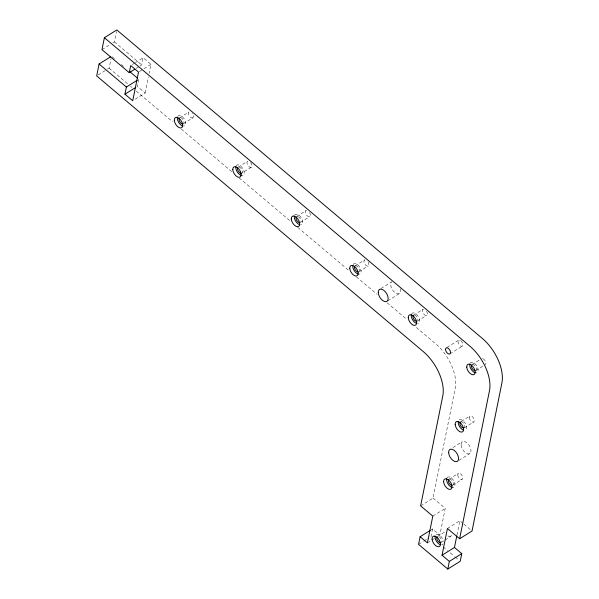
<?xml version="1.0" encoding="UTF-8"?>
<svg xmlns="http://www.w3.org/2000/svg" width="599" height="599" viewBox="0 0 599 599"><rect width="100%" height="100%" fill="white"/><g stroke="black" fill="none" stroke-linecap="round" stroke-linejoin="round"><path stroke-width="0.45" stroke-dasharray="3 2.25" d="M107.55 69.14L109.108 68.166L110.995 58.784M112.852 42.866L114.402 41.893L116.468 31.657M138.811 79.263L137.366 86.428L145.16 93.01L134.288 99.801M140.144 65.897L141.693 64.932L143.139 57.759L150.941 64.34L149.136 73.303M145.16 93.01L148.41 76.882M420.625 505.863L433.055 498.091L455.21 388.219A35.139 19.385 58 0 0 435.653 343.766L414.935 326.275M433.055 498.091L445.237 508.379L439.846 535.132L432.53 528.962L430.995 536.599L427.888 538.546M456.985 534.982L459.86 520.718L463.244 523.571M101.972 49.665L109.744 44.805M98.229 74.965L106.772 69.626M132.267 64.557L134.595 63.105M135.374 62.618L143.139 57.759M136.258 68.323L139.365 66.384M139.29 71.625L143.176 69.199M143.947 68.713L150.941 64.34M179.625 117.801L189.074 111.901M183.361 123.753L192.811 117.846A3.512 1.939 58 0 0 192.039 113.099M238.11 167.158L247.559 161.258M250.524 162.456A3.512 1.939 58 0 1 251.295 167.211L241.854 173.111A3.512 1.939 58 0 0 241.846 169.495A3.512 1.939 58 0 0 238.597 166.994M296.602 216.524L306.044 210.616M300.339 222.469L309.78 216.568M355.087 265.881L364.529 259.981M358.823 271.834L368.273 265.926M381.031 288.478L391.903 281.68M387.733 300.87L399.383 293.585M413.572 315.239L423.021 309.339M417.308 321.191L426.758 315.291M446.944 347.465L458.594 340.18M449.909 353.897L462.331 346.132M472.057 364.604L479.934 359.685M475.801 370.556L482.884 366.124M461.29 421.434L469.945 416.028M464.24 427.881L473.682 421.973M452.979 447.543L462.293 441.71M458.901 460.414L469.773 453.615M448.943 479.252L458.385 473.352M452.679 485.205L462.129 479.305M432.807 516.143L445.237 508.379M430.981 529.928L432.53 528.962M418.566 544.371L423.223 541.459M424.002 540.972L427.109 539.033M447.431 528.483L459.86 520.718M427.416 542.896L431.302 540.47M432.074 539.984L434.41 538.523M437.382 536.584L445.252 531.665M441.119 542.537L444.271 540.568M445.057 540.073L450.568 536.629A3.512 1.939 58 0 0 450.762 533.417M114.402 41.893L141.693 64.932M112.215 56.815L115.015 59.181M121.312 64.497L124.809 67.447M109.108 68.166L127.684 83.845M130.545 86.256L131.975 87.469M136.258 91.085L172.699 121.837M181.272 129.077L232.008 171.891M239.151 177.925L290.605 221.345M297.748 227.373L349.195 270.793M356.338 276.828L377.063 294.311M387.066 302.757L407.073 319.641M463.926 524.147L472.042 530.999M443.118 546.835L447.401 550.444M450.253 552.855L454.529 556.464M455.24 557.07L458.812 560.08M460.945 340.771A3.512 1.939 58 0 1 462.465 346.027A3.512 1.939 58 0 1 458.287 343.115A3.512 1.939 58 0 1 460.302 340.314M400.349 288.808A7.031 3.879 58 0 1 395.325 292.904A7.031 3.879 58 0 1 391.184 282.421M447.019 477.8A5.975 3.295 58 0 1 453.593 480.465A5.975 3.295 58 0 1 453.158 487.579M449.43 479.088A3.512 1.939 58 0 1 452.447 481.192A3.512 1.939 58 0 1 453.039 484.838M470.14 363.151A5.975 3.295 58 0 1 476.707 365.809A5.975 3.295 58 0 1 476.28 372.922M472.544 364.432A3.512 1.939 58 0 1 475.561 366.536A3.512 1.939 58 0 1 476.16 370.182M294.678 215.071A5.975 3.295 58 0 1 301.252 217.729A5.975 3.295 58 0 1 300.818 224.842M297.089 216.351A3.512 1.939 58 0 1 297.666 216.396M298.302 216.658A3.512 1.939 58 0 1 300.908 221.555M436.072 534.503A5.975 3.295 58 0 1 443.245 540.553M443.043 543.989A5.975 3.295 58 0 1 441.605 544.903M439.089 536.719A3.512 1.939 58 0 1 441.688 541.616M459.193 419.847A5.975 3.295 58 0 1 465.543 423.815A5.975 3.295 58 0 1 464.719 430.247M460.99 421.763A3.512 1.939 58 0 1 464.008 423.867A3.512 1.939 58 0 1 464.599 427.506M353.163 264.429A5.975 3.295 58 0 1 359.737 267.087A5.975 3.295 58 0 1 359.303 274.2M355.574 265.716A3.512 1.939 58 0 1 358.329 267.439A3.512 1.939 58 0 1 359.393 270.913M177.708 116.348A5.975 3.295 58 0 1 184.275 119.006A5.975 3.295 58 0 1 183.848 126.119M180.696 117.681A3.512 1.939 58 0 1 183.361 120.137A3.512 1.939 58 0 1 183.728 123.379M236.193 165.706A5.975 3.295 58 0 1 242.76 168.371A5.975 3.295 58 0 1 242.333 175.477M411.655 313.786A5.975 3.295 58 0 1 418.222 316.452A5.975 3.295 58 0 1 417.795 323.557M414.643 315.119A3.512 1.939 58 0 1 417.877 320.278M426.525 311.27A3.512 1.939 58 0 1 426.271 315.456A3.512 1.939 58 0 1 422.535 311.727A3.512 1.939 58 0 1 424.721 309.473M192.811 117.846A3.512 1.939 58 0 1 188.88 115.105A3.512 1.939 58 0 1 190.138 111.773M368.033 261.913A3.512 1.939 58 0 1 368.123 266.008A3.512 1.939 58 0 1 364.469 263.463A3.512 1.939 58 0 1 365.016 259.809M450.568 536.629A3.512 1.939 58 0 1 447.603 535.431M481.993 358.531A3.512 1.939 58 0 1 482.569 358.576M483.206 358.831A3.512 1.939 58 0 1 485.602 361.848A3.512 1.939 58 0 1 485.242 364.649M309.548 212.555A3.512 1.939 58 0 1 309.473 216.703A3.512 1.939 58 0 1 305.737 213.551A3.512 1.939 58 0 1 307.115 210.496M251.295 167.211A3.512 1.939 58 0 1 247.365 164.47A3.512 1.939 58 0 1 248.622 161.138M461.08 444.93A7.031 3.879 58 0 0 468.8 453.952A7.031 3.879 58 0 0 468.231 444.114A7.031 3.879 58 0 0 461.08 444.93M457.778 474.962A3.512 1.939 58 0 0 461.642 479.47A3.512 1.939 58 0 0 461.35 474.55A3.512 1.939 58 0 0 457.778 474.962M469.339 417.63A3.512 1.939 58 0 0 473.195 422.145A3.512 1.939 58 0 0 472.911 417.226A3.512 1.939 58 0 0 469.339 417.63"/><path stroke-width="0.9" d="M110.74 56.71L99.082 63.996L96.679 75.938L423.231 351.531A35.139 19.385 58 0 1 442.781 395.984L420.625 505.863L432.807 516.143L427.416 542.896L420.109 536.726L430.202 530.414M420.109 536.726L418.566 544.371L447.805 569.05L449.347 561.405L442.04 555.236L447.431 528.483L459.62 538.771L472.042 530.999L501.91 382.903A35.139 19.385 58 0 0 482.352 338.45L116.812 29.95L104.383 37.715L101.972 49.665L129.272 72.696L134.708 69.297M129.272 72.696L130.717 65.531L138.511 72.112L132.731 100.774L124.936 94.193L126.382 87.027L137.253 80.229M442.04 555.236L454.469 547.471L456.805 535.873M459.62 538.771L489.48 390.675A35.139 19.385 58 0 0 469.923 346.222L104.383 37.715M454.469 547.471L461.777 553.641L460.234 561.285L447.805 569.05M124.936 94.193L135.808 87.394M449.347 561.405L461.777 553.641M129.706 71.581L137.411 78.08M99.082 63.996L126.382 87.027M452.17 487.496A5.975 3.295 58 0 1 446.667 478.736M452.193 485.377A3.512 1.939 58 0 1 449.175 483.273A3.512 1.939 58 0 1 448.584 479.627M475.292 372.84A5.975 3.295 58 0 1 469.788 364.08M475.314 370.721A3.512 1.939 58 0 1 472.297 368.617A3.512 1.939 58 0 1 471.698 364.971M299.829 224.76A5.975 3.295 58 0 1 294.326 215.999M299.852 222.641A3.512 1.939 58 0 1 296.834 220.537A3.512 1.939 58 0 1 296.243 216.89M440.617 544.82A5.975 3.295 58 0 1 435.106 536.06M440.632 542.701A3.512 1.939 58 0 1 437.614 540.597A3.512 1.939 58 0 1 437.023 536.951M463.731 430.172A5.975 3.295 58 0 1 458.228 421.411M463.753 428.045A3.512 1.939 58 0 1 460.504 425.545A3.512 1.939 58 0 1 460.504 421.928M358.314 274.125A5.975 3.295 58 0 1 352.811 265.364M358.337 271.998A3.512 1.939 58 0 1 355.319 269.894A3.512 1.939 58 0 1 354.728 266.256M182.86 126.045A5.975 3.295 58 0 1 177.349 117.277M182.875 123.918A3.512 1.939 58 0 1 179.857 121.814A3.512 1.939 58 0 1 179.266 118.168M241.345 175.402A5.975 3.295 58 0 1 235.841 166.642M241.367 173.283A3.512 1.939 58 0 1 238.35 171.179A3.512 1.939 58 0 1 237.751 167.533M416.807 323.482A5.975 3.295 58 0 1 411.296 314.722M416.822 321.363A3.512 1.939 58 0 1 413.58 318.863A3.512 1.939 58 0 1 413.572 315.239M445.559 349.554A3.512 1.939 58 0 0 449.415 354.069A3.512 1.939 58 0 0 449.13 349.15A3.512 1.939 58 0 0 445.559 349.554M448.651 452.694A7.031 3.879 58 0 0 456.371 461.717A7.031 3.879 58 0 0 455.802 451.886A7.031 3.879 58 0 0 448.651 452.694M378.261 292.664A7.031 3.879 58 0 0 385.981 301.686A7.031 3.879 58 0 0 385.412 291.855A7.031 3.879 58 0 0 378.261 292.664M408.248 317.755A5.975 3.295 58 0 0 414.808 325.422A5.975 3.295 58 0 0 414.321 317.066A5.975 3.295 58 0 0 408.248 317.755M232.786 169.674A5.975 3.295 58 0 0 239.353 177.341A5.975 3.295 58 0 0 238.859 168.985A5.975 3.295 58 0 0 232.786 169.674M174.302 120.317A5.975 3.295 58 0 0 180.861 127.984A5.975 3.295 58 0 0 180.374 119.62A5.975 3.295 58 0 0 174.302 120.317M349.756 268.397A5.975 3.295 58 0 0 356.323 276.064A5.975 3.295 58 0 0 355.836 267.701A5.975 3.295 58 0 0 349.756 268.397M455.173 424.444A5.975 3.295 58 0 0 461.739 432.111A5.975 3.295 58 0 0 461.252 423.755A5.975 3.295 58 0 0 455.173 424.444M432.059 539.1A5.975 3.295 58 0 0 438.618 546.767A5.975 3.295 58 0 0 438.131 538.404A5.975 3.295 58 0 0 432.059 539.1M291.271 219.032A5.975 3.295 58 0 0 297.838 226.707A5.975 3.295 58 0 0 297.351 218.343A5.975 3.295 58 0 0 291.271 219.032M466.733 367.112A5.975 3.295 58 0 0 473.3 374.787A5.975 3.295 58 0 0 472.806 366.423A5.975 3.295 58 0 0 466.733 367.112M443.612 481.768A5.975 3.295 58 0 0 450.178 489.443A5.975 3.295 58 0 0 449.692 481.079A5.975 3.295 58 0 0 443.612 481.768"/></g></svg>
